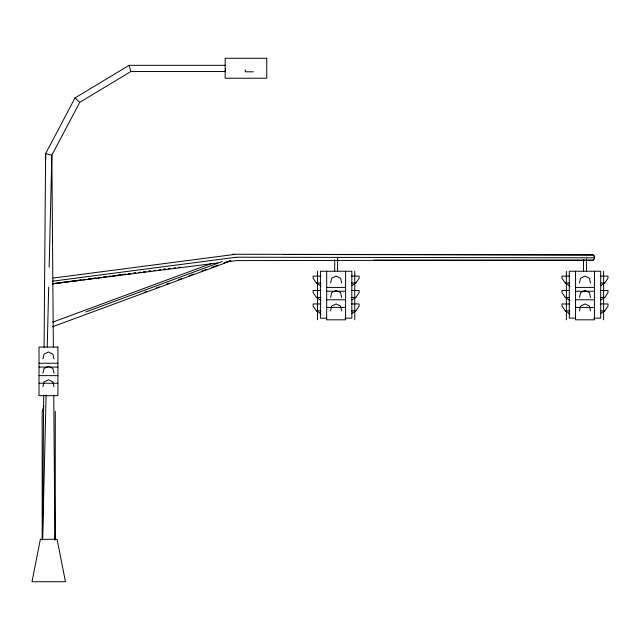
<?xml version="1.0" encoding="UTF-8"?>
<svg xmlns="http://www.w3.org/2000/svg" width="640" height="640" viewBox="0 0 640 640"><rect width="100%" height="100%" fill="white"/><g stroke="black" fill="none" stroke-linecap="round" stroke-linejoin="round"><path stroke-width="0.96" d="M42.544 539.792L43.696 395.112M44.08 347.216L45.616 153.648L75.048 97.904L129.112 65.32L225.608 65.32M245.288 69.816L245.272 71.8L253.432 71.8M42.624 539.784L46.096 394.936M47.24 346.984L48.68 287.048M49.16 267.072L51.84 155.192L79.744 102.344L130.84 71.536L225.6 71.536M225.168 71.8L225.576 68.888M42.944 358.896L44.032 354.096L48.472 351.96L52.904 354.096L54 358.896M42.944 373.264L44.032 368.464L48.472 366.328L52.904 368.464L54 373.264M42.944 386.728L44.032 381.928L48.472 379.792L52.904 381.928L54 386.728M330.6 283.048L331.696 278.256L336.128 276.12L340.56 278.256L341.656 283.048M330.6 297.424L331.696 292.624L336.128 290.488L340.56 292.624L341.656 297.424M330.6 310.88L331.696 306.088L336.128 303.952L340.56 306.088L341.656 310.88M579.472 283.048L580.56 278.256L585 276.12L589.432 278.256L590.528 283.048M579.472 297.424L580.56 292.624L585 290.488L589.432 292.624L590.528 297.424M579.472 310.88L580.56 306.088L585 303.952L589.432 306.088L590.528 310.88M43.864 406.024L42.184 411.328L42.184 539.976M593.624 255.704L594.64 257.808L593.128 260.52L373.68 260.16M351.936 285.624L355.848 283.048L359.128 278.256L359.128 276.12L351.352 276.12M351.936 299.992L355.848 297.424L359.128 292.624L359.128 290.488L351.352 290.488M351.936 313.456L355.848 310.88L359.128 306.088L359.128 303.952L351.352 303.952M600.808 285.624L604.72 283.048L608 278.256L608 276.12L600.216 276.12M600.808 299.992L604.72 297.424L608 292.624L608 290.488L600.216 290.488M600.808 313.456L604.72 310.88L608 306.088L608 303.952L600.216 303.952M52.664 322.16L211.6 263.448M85.848 311.936L222.344 261.52M144.208 292.4L147.016 291.368M156.368 287.912L159.168 286.88M166.648 284.112L169.456 283.08M178.8 279.624L181.608 278.592M189.088 275.824L193.76 274.096M201.24 271.336L205.912 269.608M211.528 267.536L218.072 265.12M223.68 263.048L230.224 260.632M52.36 326.816L230.928 260.856M53.224 278.056L234.728 254.408M52.36 281.2L236.456 257.216M81.224 280.008L52.576 283.744L81.344 280.008M83.2 279.752L86.168 279.368M88.144 279.112L91.104 278.728M93.08 278.464L96.048 278.08M98.024 277.824L100.984 277.44M102.96 277.184L105.928 276.792M108.888 276.408L110.864 276.152M112.84 275.896L115.8 275.504M117.776 275.248L120.744 274.864M122.72 274.608L125.68 274.216M128.648 273.832L130.624 273.576M133.584 273.192L135.56 272.936M138.528 272.544L140.504 272.288M143.464 271.904L145.44 271.648M148.4 271.256L150.376 271M163.224 269.328L165.2 269.072M168.16 268.688L170.136 268.432M83.328 279.752L86.304 279.368M88.28 279.112L91.256 278.728M93.24 278.464L96.216 278.08M98.2 277.824L101.176 277.44M103.16 277.184L106.136 276.792M108.112 276.536L111.088 276.152M113.072 275.896L116.048 275.504M118.032 275.248L121.008 274.864M122.992 274.608L125.968 274.216M127.944 273.96L130.92 273.576M133.896 273.192L135.88 272.936M138.856 272.544L140.84 272.288M143.816 271.904L145.8 271.648M148.768 271.256L150.752 271M153.728 270.616L155.712 270.36M158.688 269.976L160.672 269.712M163.648 269.328L165.632 269.072M168.6 268.688L170.584 268.432M173.56 268.04L175.544 267.784M178.52 267.4L180.504 267.144M52.808 283.856L217.696 262.976M226.576 261.848L236.456 260.6L593.448 259.992L594.544 258.544L594.584 256.432L593.536 254.912L592.024 254.864L233.064 254.256M320.904 276.12L313.12 276.12L313.12 278.256L316.408 283.048L321.096 286.136M569.776 276.12L561.992 276.12L561.992 278.256L565.272 283.048L569.968 286.136M316.408 283.048L320.968 283.048M351.288 283.048L355.848 283.048M565.272 283.048L569.832 283.048M601.072 283.048L604.72 283.048M326.68 287.4L345.576 287.4M575.552 287.4L594.44 287.4M320.904 290.488L313.12 290.488L313.12 292.624L316.408 297.424L321.096 300.504M569.776 290.488L561.992 290.488L561.992 292.624L565.272 297.424L569.968 300.504M326.68 291.248L345.576 291.248M575.552 291.248L594.44 291.248M316.408 297.424L320.968 297.424M351.288 297.424L355.848 297.424M565.272 297.424L569.832 297.424M601.072 297.424L604.72 297.424M326.68 299.8L345.576 299.8M575.552 299.8L594.44 299.8M320.904 303.952L313.12 303.952L313.12 306.088L316.408 310.88L321.096 313.968M569.776 303.952L561.992 303.952L561.992 306.088L565.272 310.88L569.968 313.968M326.68 307.408L345.576 307.408M575.552 307.408L594.44 307.408M316.408 310.88L320.968 310.88M351.288 310.88L355.848 310.88M565.272 310.88L569.832 310.88M601.072 310.88L604.72 310.88M326.328 318.168L320.416 318.168L320.416 271.24L351.832 271.24L351.832 318.168L344.944 318.168M575.2 318.168L569.288 318.168L569.288 271.24L600.704 271.24L600.704 318.168L593.808 318.168M39.024 363.24L57.912 363.24M39.024 367.088L57.912 367.088M39.024 375.64L57.912 375.64M39.024 383.248L57.912 383.248M283.672 254.488L593.288 255M236.816 257.216L594.64 257.808M75.048 97.904L79.744 102.344M129.112 65.32L130.84 71.536M45.76 159.632L45.616 153.648L51.84 155.192L53.368 346.984M54.712 534.8L54.832 539.792M53.752 394.936L54.912 539.784M603.624 271.24L603.624 319.808M594.44 271.24L594.44 319.808L575.552 319.808L575.552 271.24M586.448 258.872L586.448 271.528M583.544 259.84L583.544 271.528M566.368 271.24L566.368 319.808M354.752 271.24L354.752 319.808M345.576 271.24L345.576 319.808L326.68 319.808L326.68 271.24M337.584 257.896L337.584 271.528M334.672 259.84L334.672 271.528M317.504 271.24L317.504 319.808M55.272 411.328L55.272 539.976M40.36 539.32L32 581.728L65.456 581.728L57.088 539.32L40.36 539.32M266.752 58.272L225.168 58.272L225.168 78.232L266.752 78.232L266.752 58.272M57.912 347.08L39.024 347.08L39.024 395.656L57.912 395.656L57.912 347.08"/></g></svg>
